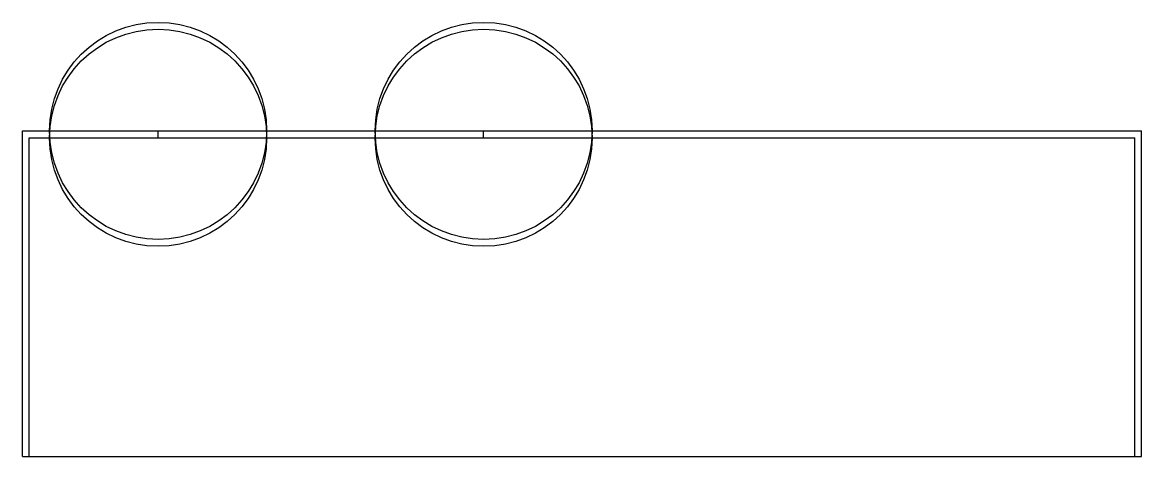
# Model space of a CAD drawing. Header units: millimetres. Extents: x 0 to 165, y 0 to 64.
import ezdxf

# ---------------------------------------------------------------- set-up
doc = ezdxf.new("R2010")
doc.units = ezdxf.units.MM
doc.layers.add('Part', color=7, linetype='CONTINUOUS')

msp = doc.modelspace()

# ---------------------------------------------------------------- linework, layer by layer
at = {"layer": 'Part'}
for p, q in [((0, 0, 190), (0, 48, 190)), ((0, 48), (0, 48, 190)), ((0, 0), (0, 48)), ((0, 0, 190), (0, 48, 190)), ((0, 48, 190), (165, 48, 190)), ((0, 48), (165, 48)), ((0, 48), (0, 48, 190)), ((0, 48, 190), (165, 48, 190)), ((0, 0), (0, 48)), ((0, 48), (165, 48)), ((20, 47, 71), (20, 48, 71)), ((20, 47, 71), (20, 48, 71)), ((68, 47, 71), (68, 48, 71)), ((68, 47, 71), (68, 48, 71)), ((165, 0, 190), (165, 48, 190)), ((165, 48), (165, 48, 190)), ((165, 0), (165, 48)), ((165, 0, 190), (165, 48, 190)), ((165, 48), (165, 48, 190)), ((165, 0), (165, 48)), ((1, 0, 189), (1, 47, 189)), ((1, 47, 1), (1, 47, 189)), ((1, 0, 1), (1, 47, 1)), ((1, 0, 189), (1, 47, 189)), ((1, 47, 189), (164, 47, 189)), ((1, 0, 1), (1, 47, 1)), ((1, 47, 1), (164, 47, 1)), ((1, 47, 1), (164, 47, 1)), ((1, 47, 1), (1, 47, 189)), ((1, 47, 189), (164, 47, 189)), ((164, 0, 189), (164, 47, 189)), ((164, 0, 189), (164, 47, 189)), ((164, 47, 1), (164, 47, 189)), ((164, 0, 1), (164, 47, 1)), ((164, 0, 1), (164, 47, 1)), ((164, 47, 1), (164, 47, 189)), ((0, 0), (0, 0, 190)), ((0, 0), (165, 0)), ((0, 0), (0, 0, 190)), ((0, 0, 190), (165, 0, 190)), ((0, 0, 190), (165, 0, 190)), ((0, 0), (165, 0)), ((1, 0, 1), (1, 0, 189)), ((1, 0, 189), (164, 0, 189)), ((1, 0, 1), (164, 0, 1)), ((1, 0, 1), (1, 0, 189)), ((1, 0, 189), (164, 0, 189)), ((1, 0, 1), (164, 0, 1)), ((164, 0, 1), (164, 0, 189)), ((164, 0, 1), (164, 0, 189)), ((165, 0), (165, 0, 190)), ((165, 0), (165, 0, 190))]:
    msp.add_line(p, q, dxfattribs=at)
for centre in [(20, 48, 55), (20, 48, 55), (20, 47, 55), (20, 47, 55), (68, 48, 55), (68, 48, 55), (68, 47, 55), (68, 47, 55)]:
    msp.add_circle(centre, 16, dxfattribs=at)

doc.saveas('drawing.dxf')
